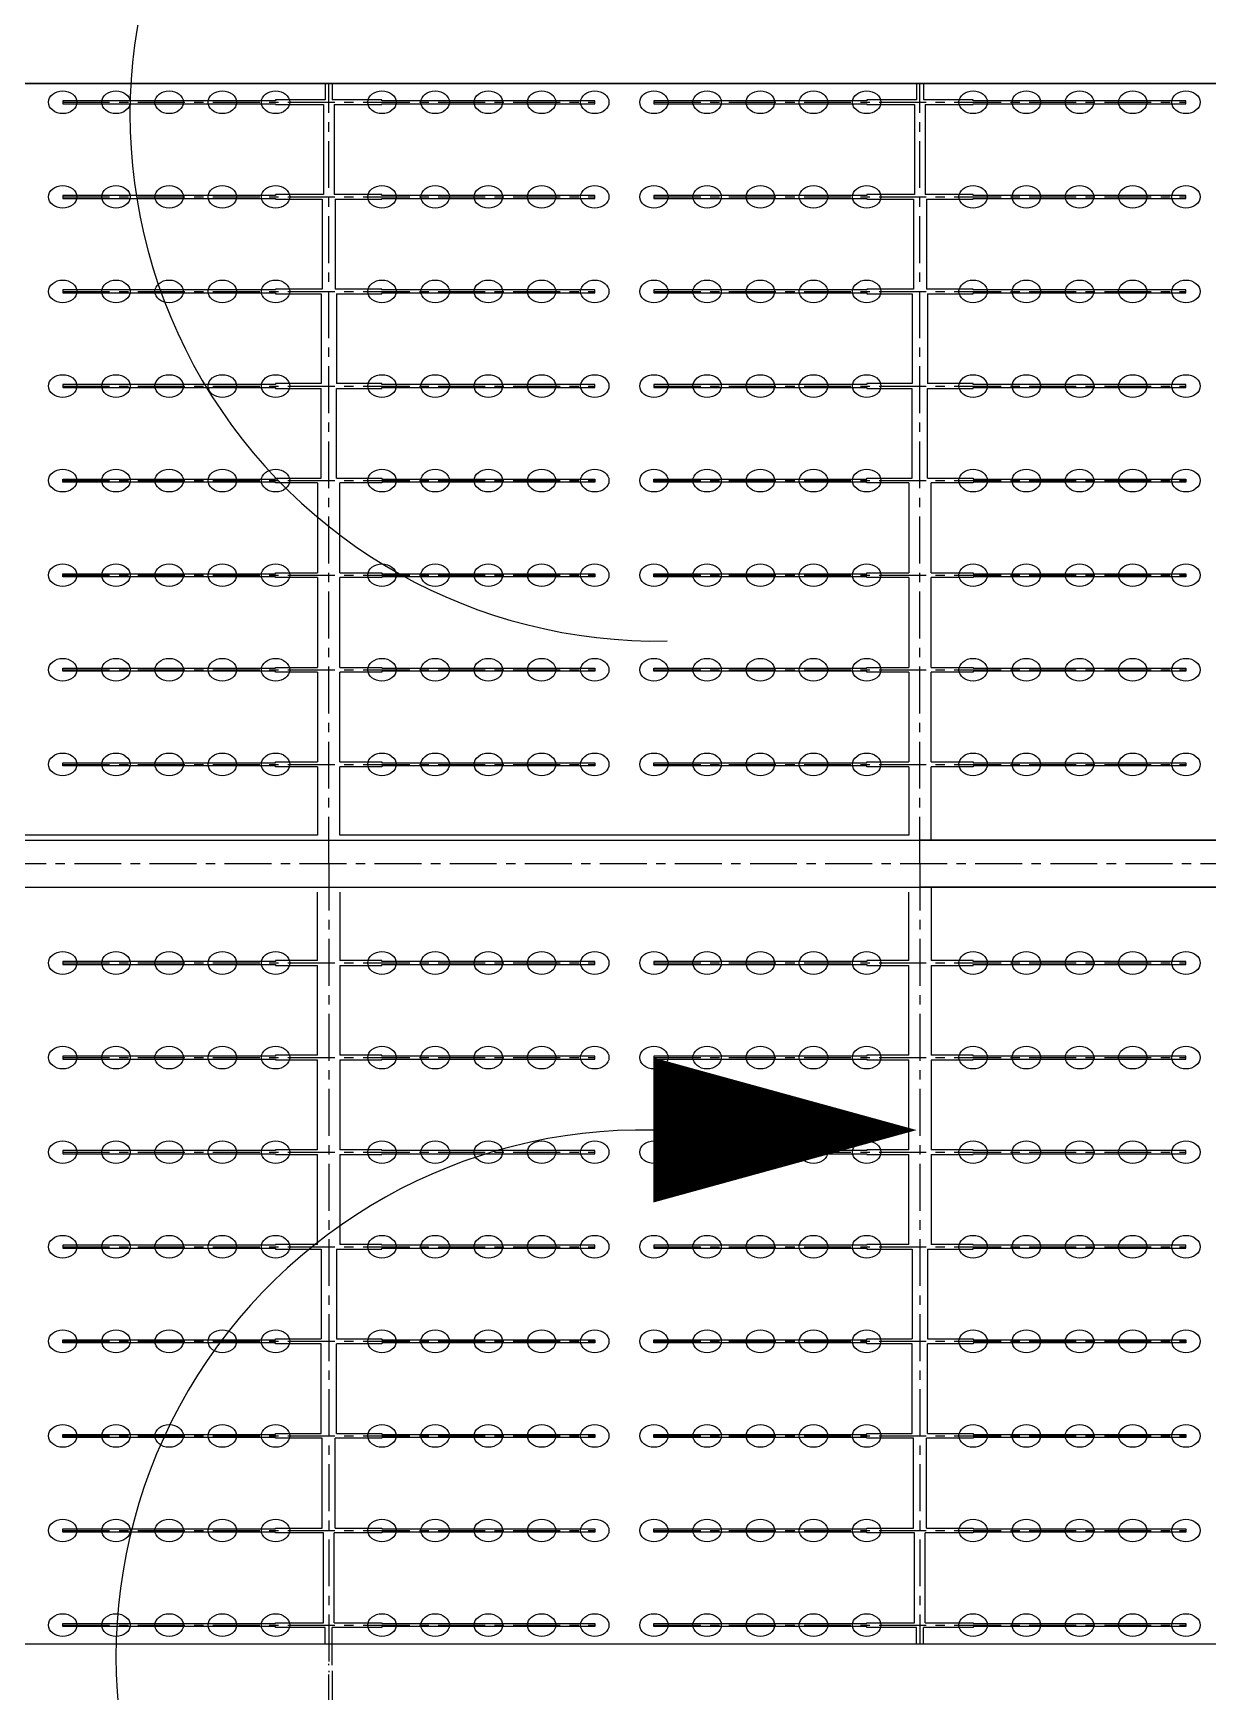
# Model space of a CAD drawing. Header units: millimetres. Extents: x 738100 to 1284508, y 138373 to 260796.
# Drawn here: x 783900 to 791848, y 186369 to 197592 of the extents above; entities that cross this region are included whole.
import ezdxf

# ---------------------------------------------------------------- set-up
doc = ezdxf.new("R2010")
doc.units = ezdxf.units.MM
doc.linetypes.add('CENTER', pattern=[50.8, 31.75, -6.35, 6.35, -6.35])
doc.layers.add('轴线', color=6, linetype='CENTER')

msp = doc.modelspace()

# ---------------------------------------------------------------- linework, layer by layer
at = {"lineweight": -3, "ltscale": 100}
for p, q in [((843900.494, 197252.449), (779900.494, 197252.449)), ((779900.494, 197250.595), (843900.494, 197250.595)), ((779900.494, 192132.449), (843900.494, 192132.449)), ((779900.494, 192132.449), (843900.494, 192132.449)), ((779900.494, 192132.449), (843900.494, 192132.449)), ((779900.494, 191812.449), (843900.494, 191812.449)), ((843900.494, 186692.449), (779900.494, 186692.449))]:
    msp.add_line(p, q, dxfattribs=at)
at = {"ltscale": 10}
for p, q in [((785876.494, 197252.449), (785876.494, 197140.449)), ((785924.494, 197252.449), (785924.494, 197140.449)), ((789876.494, 197252.449), (789876.494, 197140.449)), ((789924.494, 197252.449), (789924.494, 197140.449)), ((784100.494, 197134.689), (784100.494, 197114.209)), ((785540.494, 197134.689), (784100.494, 197134.689)), ((784100.494, 197114.209), (785540.494, 197114.209)), ((785876.494, 197140.449), (785540.494, 197140.449)), ((785540.494, 197140.449), (785540.494, 197134.689)), ((785540.494, 197114.209), (785540.494, 197108.449)), ((785540.494, 197108.449), (785864.494, 197108.449)), ((785864.494, 197108.449), (785864.494, 196500.449)), ((786260.494, 197140.449), (785924.494, 197140.449)), ((785936.494, 197108.449), (786260.494, 197108.449)), ((785936.494, 197108.449), (785936.494, 196500.449)), ((786260.494, 197134.689), (786260.494, 197140.449)), ((787700.494, 197134.689), (786260.494, 197134.689)), ((786260.494, 197108.449), (786260.494, 197114.209)), ((786260.494, 197114.209), (787700.494, 197114.209)), ((787700.494, 197114.209), (787700.494, 197134.689)), ((788100.494, 197134.689), (788100.494, 197114.209)), ((789540.494, 197134.689), (788100.494, 197134.689)), ((788100.494, 197114.209), (789540.494, 197114.209)), ((789876.494, 197140.449), (789540.494, 197140.449)), ((789540.494, 197140.449), (789540.494, 197134.689)), ((789540.494, 197114.209), (789540.494, 197108.449)), ((789540.494, 197108.449), (789864.494, 197108.449)), ((789864.494, 197108.449), (789864.494, 196500.449)), ((790260.494, 197140.449), (789924.494, 197140.449)), ((789936.494, 197108.449), (790260.494, 197108.449)), ((789936.494, 197108.449), (789936.494, 196500.449)), ((790260.494, 197134.689), (790260.494, 197140.449)), ((791700.494, 197134.689), (790260.494, 197134.689)), ((790260.494, 197108.449), (790260.494, 197114.209)), ((790260.494, 197114.209), (791700.494, 197114.209)), ((791700.494, 197114.209), (791700.494, 197134.689)), ((784100.494, 196494.689), (784100.494, 196474.209)), ((785540.494, 196494.689), (784100.494, 196494.689)), ((784100.494, 196474.209), (785540.494, 196474.209)), ((785864.494, 196500.449), (785540.494, 196500.449)), ((785540.494, 196500.449), (785540.494, 196494.689)), ((785540.494, 196474.209), (785540.494, 196468.449)), ((785540.494, 196468.449), (785856.494, 196468.449)), ((785856.494, 196468.449), (785856.494, 195860.449)), ((786260.494, 196500.449), (785936.494, 196500.449)), ((785944.494, 196468.449), (786260.494, 196468.449)), ((785944.494, 196468.449), (785944.494, 195860.449)), ((786260.494, 196494.689), (786260.494, 196500.449)), ((787700.494, 196494.689), (786260.494, 196494.689)), ((786260.494, 196468.449), (786260.494, 196474.209)), ((786260.494, 196474.209), (787700.494, 196474.209)), ((787700.494, 196474.209), (787700.494, 196494.689)), ((788100.494, 196494.689), (788100.494, 196474.209)), ((789540.494, 196494.689), (788100.494, 196494.689)), ((788100.494, 196474.209), (789540.494, 196474.209)), ((789864.494, 196500.449), (789540.494, 196500.449)), ((789540.494, 196500.449), (789540.494, 196494.689)), ((789540.494, 196474.209), (789540.494, 196468.449)), ((789540.494, 196468.449), (789856.494, 196468.449)), ((789856.494, 196468.449), (789856.494, 195860.449)), ((790260.494, 196500.449), (789936.494, 196500.449)), ((789944.494, 196468.449), (790260.494, 196468.449)), ((789944.494, 196468.449), (789944.494, 195860.449)), ((790260.494, 196494.689), (790260.494, 196500.449)), ((791700.494, 196494.689), (790260.494, 196494.689)), ((790260.494, 196468.449), (790260.494, 196474.209)), ((790260.494, 196474.209), (791700.494, 196474.209)), ((791700.494, 196474.209), (791700.494, 196494.689)), ((784100.494, 195854.689), (784100.494, 195834.209)), ((785540.494, 195854.689), (784100.494, 195854.689)), ((785856.494, 195860.449), (785540.494, 195860.449)), ((785540.494, 195860.449), (785540.494, 195854.689)), ((786260.494, 195860.449), (785944.494, 195860.449)), ((786260.494, 195854.689), (786260.494, 195860.449)), ((787700.494, 195854.689), (786260.494, 195854.689)), ((787700.494, 195834.209), (787700.494, 195854.689)), ((788100.494, 195854.689), (788100.494, 195834.209)), ((789540.494, 195854.689), (788100.494, 195854.689)), ((789856.494, 195860.449), (789540.494, 195860.449)), ((789540.494, 195860.449), (789540.494, 195854.689)), ((790260.494, 195860.449), (789944.494, 195860.449)), ((790260.494, 195854.689), (790260.494, 195860.449)), ((791700.494, 195854.689), (790260.494, 195854.689)), ((791700.494, 195834.209), (791700.494, 195854.689)), ((784100.494, 195834.209), (785540.494, 195834.209)), ((785540.494, 195834.209), (785540.494, 195828.449)), ((785540.494, 195828.449), (785848.494, 195828.449)), ((785848.494, 195828.449), (785848.494, 195220.449)), ((785952.494, 195828.449), (786260.494, 195828.449)), ((785952.494, 195828.449), (785952.494, 195220.449)), ((786260.494, 195828.449), (786260.494, 195834.209)), ((786260.494, 195834.209), (787700.494, 195834.209)), ((788100.494, 195834.209), (789540.494, 195834.209)), ((789540.494, 195834.209), (789540.494, 195828.449)), ((789540.494, 195828.449), (789848.494, 195828.449)), ((789848.494, 195828.449), (789848.494, 195220.449)), ((789952.494, 195828.449), (790260.494, 195828.449)), ((789952.494, 195828.449), (789952.494, 195220.449)), ((790260.494, 195828.449), (790260.494, 195834.209)), ((790260.494, 195834.209), (791700.494, 195834.209)), ((784100.494, 195214.689), (784100.494, 195194.209)), ((785540.494, 195214.689), (784100.494, 195214.689)), ((784100.494, 195194.209), (785540.494, 195194.209)), ((785848.494, 195220.449), (785540.494, 195220.449)), ((785540.494, 195220.449), (785540.494, 195214.689)), ((785540.494, 195194.209), (785540.494, 195188.449)), ((785540.494, 195188.449), (785848.494, 195188.449)), ((785848.494, 194580.449), (785848.494, 195188.449)), ((786260.494, 195220.449), (785952.494, 195220.449)), ((785952.494, 195188.449), (786260.494, 195188.449)), ((785952.494, 194580.449), (785952.494, 195188.449)), ((786260.494, 195214.689), (786260.494, 195220.449)), ((787700.494, 195214.689), (786260.494, 195214.689)), ((786260.494, 195188.449), (786260.494, 195194.209)), ((786260.494, 195194.209), (787700.494, 195194.209)), ((787700.494, 195194.209), (787700.494, 195214.689)), ((788100.494, 195214.689), (788100.494, 195194.209)), ((789540.494, 195214.689), (788100.494, 195214.689)), ((788100.494, 195194.209), (789540.494, 195194.209)), ((789848.494, 195220.449), (789540.494, 195220.449)), ((789540.494, 195220.449), (789540.494, 195214.689)), ((789540.494, 195194.209), (789540.494, 195188.449)), ((789540.494, 195188.449), (789848.494, 195188.449)), ((789848.494, 194580.449), (789848.494, 195188.449)), ((790260.494, 195220.449), (789952.494, 195220.449)), ((789952.494, 195188.449), (790260.494, 195188.449)), ((789952.494, 194580.449), (789952.494, 195188.449)), ((790260.494, 195214.689), (790260.494, 195220.449)), ((791700.494, 195214.689), (790260.494, 195214.689)), ((790260.494, 195188.449), (790260.494, 195194.209)), ((790260.494, 195194.209), (791700.494, 195194.209)), ((791700.494, 195194.209), (791700.494, 195214.689)), ((784100.494, 194554.209), (784100.494, 194574.689)), ((784100.494, 194574.689), (785540.494, 194574.689)), ((785540.494, 194554.209), (784100.494, 194554.209)), ((785540.494, 194574.689), (785540.494, 194580.449)), ((785540.494, 194580.449), (785848.494, 194580.449)), ((785540.494, 194548.449), (785540.494, 194554.209)), ((785824.494, 194548.449), (785540.494, 194548.449)), ((785824.494, 194548.449), (785824.494, 193940.449)), ((785952.494, 194580.449), (786260.494, 194580.449)), ((786260.494, 194548.449), (785976.494, 194548.449)), ((785976.494, 193940.449), (785976.494, 194548.449)), ((786260.494, 194580.449), (786260.494, 194574.689)), ((786260.494, 194574.689), (787700.494, 194574.689)), ((787700.494, 194554.209), (786260.494, 194554.209)), ((786260.494, 194554.209), (786260.494, 194548.449)), ((787700.494, 194574.689), (787700.494, 194554.209)), ((788100.494, 194554.209), (788100.494, 194574.689)), ((788100.494, 194574.689), (789540.494, 194574.689)), ((789540.494, 194554.209), (788100.494, 194554.209)), ((789540.494, 194574.689), (789540.494, 194580.449)), ((789540.494, 194580.449), (789848.494, 194580.449)), ((789540.494, 194548.449), (789540.494, 194554.209)), ((789824.494, 194548.449), (789540.494, 194548.449)), ((789824.494, 194548.449), (789824.494, 193940.449)), ((789952.494, 194580.449), (790260.494, 194580.449)), ((790260.494, 194548.449), (789976.494, 194548.449)), ((789976.494, 193940.449), (789976.494, 194548.449)), ((790260.494, 194580.449), (790260.494, 194574.689)), ((790260.494, 194574.689), (791700.494, 194574.689)), ((791700.494, 194554.209), (790260.494, 194554.209)), ((790260.494, 194554.209), (790260.494, 194548.449)), ((791700.494, 194574.689), (791700.494, 194554.209)), ((785540.494, 193934.689), (785540.494, 193940.449)), ((785540.494, 193940.449), (785824.494, 193940.449)), ((785976.494, 193940.449), (786260.494, 193940.449)), ((786260.494, 193940.449), (786260.494, 193934.689)), ((789540.494, 193934.689), (789540.494, 193940.449)), ((789540.494, 193940.449), (789824.494, 193940.449)), ((789976.494, 193940.449), (790260.494, 193940.449)), ((790260.494, 193940.449), (790260.494, 193934.689)), ((784100.494, 193914.209), (784100.494, 193934.689)), ((784100.494, 193934.689), (785540.494, 193934.689)), ((785540.494, 193914.209), (784100.494, 193914.209)), ((785540.494, 193908.449), (785540.494, 193914.209)), ((785824.494, 193908.449), (785540.494, 193908.449)), ((785824.494, 193908.449), (785824.494, 193300.449)), ((786260.494, 193908.449), (785976.494, 193908.449)), ((785976.494, 193300.449), (785976.494, 193908.449)), ((786260.494, 193934.689), (787700.494, 193934.689)), ((787700.494, 193914.209), (786260.494, 193914.209)), ((786260.494, 193914.209), (786260.494, 193908.449)), ((787700.494, 193934.689), (787700.494, 193914.209)), ((788100.494, 193914.209), (788100.494, 193934.689)), ((788100.494, 193934.689), (789540.494, 193934.689)), ((789540.494, 193914.209), (788100.494, 193914.209)), ((789540.494, 193908.449), (789540.494, 193914.209)), ((789824.494, 193908.449), (789540.494, 193908.449)), ((789824.494, 193908.449), (789824.494, 193300.449)), ((790260.494, 193908.449), (789976.494, 193908.449)), ((789976.494, 193300.449), (789976.494, 193908.449)), ((790260.494, 193934.689), (791700.494, 193934.689)), ((791700.494, 193914.209), (790260.494, 193914.209)), ((790260.494, 193914.209), (790260.494, 193908.449)), ((791700.494, 193934.689), (791700.494, 193914.209)), ((784100.494, 193274.209), (784100.494, 193294.689)), ((784100.494, 193294.689), (785540.494, 193294.689)), ((785540.494, 193274.209), (784100.494, 193274.209)), ((785540.494, 193294.689), (785540.494, 193300.449)), ((785540.494, 193300.449), (785824.494, 193300.449)), ((785540.494, 193268.449), (785540.494, 193274.209)), ((785824.494, 193268.449), (785540.494, 193268.449)), ((785824.494, 193268.449), (785824.494, 192660.449)), ((785976.494, 193300.449), (786260.494, 193300.449)), ((786260.494, 193268.449), (785976.494, 193268.449)), ((785976.494, 192660.449), (785976.494, 193268.449)), ((786260.494, 193300.449), (786260.494, 193294.689)), ((786260.494, 193294.689), (787700.494, 193294.689)), ((787700.494, 193274.209), (786260.494, 193274.209)), ((786260.494, 193274.209), (786260.494, 193268.449)), ((787700.494, 193294.689), (787700.494, 193274.209)), ((788100.494, 193274.209), (788100.494, 193294.689)), ((788100.494, 193294.689), (789540.494, 193294.689)), ((789540.494, 193274.209), (788100.494, 193274.209)), ((789540.494, 193294.689), (789540.494, 193300.449)), ((789540.494, 193300.449), (789824.494, 193300.449)), ((789540.494, 193268.449), (789540.494, 193274.209)), ((789824.494, 193268.449), (789540.494, 193268.449)), ((789824.494, 193268.449), (789824.494, 192660.449)), ((789976.494, 193300.449), (790260.494, 193300.449)), ((790260.494, 193268.449), (789976.494, 193268.449)), ((789976.494, 192660.449), (789976.494, 193268.449)), ((790260.494, 193300.449), (790260.494, 193294.689)), ((790260.494, 193294.689), (791700.494, 193294.689)), ((791700.494, 193274.209), (790260.494, 193274.209)), ((790260.494, 193274.209), (790260.494, 193268.449)), ((791700.494, 193294.689), (791700.494, 193274.209)), ((784100.494, 192634.209), (784100.494, 192654.689)), ((784100.494, 192654.689), (785540.494, 192654.689)), ((785540.494, 192634.209), (784100.494, 192634.209)), ((785540.494, 192654.689), (785540.494, 192660.449)), ((785540.494, 192660.449), (785824.494, 192660.449)), ((785540.494, 192628.449), (785540.494, 192634.209)), ((785824.494, 192628.449), (785540.494, 192628.449)), ((785824.494, 192628.449), (785824.494, 192164.449)), ((785976.494, 192660.449), (786260.494, 192660.449)), ((786260.494, 192628.449), (785976.494, 192628.449)), ((785976.494, 192164.449), (785976.494, 192628.449)), ((786260.494, 192660.449), (786260.494, 192654.689)), ((786260.494, 192654.689), (787700.494, 192654.689)), ((787700.494, 192634.209), (786260.494, 192634.209)), ((786260.494, 192634.209), (786260.494, 192628.449)), ((787700.494, 192654.689), (787700.494, 192634.209)), ((788100.494, 192634.209), (788100.494, 192654.689)), ((788100.494, 192654.689), (789540.494, 192654.689)), ((789540.494, 192634.209), (788100.494, 192634.209)), ((789540.494, 192654.689), (789540.494, 192660.449)), ((789540.494, 192660.449), (789824.494, 192660.449)), ((789540.494, 192628.449), (789540.494, 192634.209)), ((789824.494, 192628.449), (789540.494, 192628.449)), ((789824.494, 192628.449), (789824.494, 192164.449)), ((789976.494, 192660.449), (790260.494, 192660.449)), ((790260.494, 192628.449), (789976.494, 192628.449)), ((789976.494, 192132.449), (789976.494, 192628.449)), ((790260.494, 192660.449), (790260.494, 192654.689)), ((790260.494, 192654.689), (791700.494, 192654.689)), ((791700.494, 192634.209), (790260.494, 192634.209)), ((790260.494, 192634.209), (790260.494, 192628.449)), ((791700.494, 192654.689), (791700.494, 192634.209)), ((785824.494, 192164.449), (781976.494, 192164.449)), ((789824.494, 192164.449), (785976.494, 192164.449)), ((801824.494, 192132.449), (789900.494, 192132.449)), ((801824.494, 191812.449), (789900.494, 191812.449)), ((789976.494, 191812.449), (789976.494, 191316.449)), ((785824.494, 191316.449), (785824.494, 191780.449)), ((785976.494, 191780.449), (785976.494, 191316.449)), ((789824.494, 191316.449), (789824.494, 191780.449)), ((784100.494, 191310.689), (784100.494, 191290.209)), ((785540.494, 191310.689), (784100.494, 191310.689)), ((784100.494, 191290.209), (785540.494, 191290.209)), ((785824.494, 191316.449), (785540.494, 191316.449)), ((785540.494, 191316.449), (785540.494, 191310.689)), ((785540.494, 191290.209), (785540.494, 191284.449)), ((785540.494, 191284.449), (785824.494, 191284.449)), ((785824.494, 190676.449), (785824.494, 191284.449)), ((786260.494, 191316.449), (785976.494, 191316.449)), ((785976.494, 191284.449), (786260.494, 191284.449)), ((785976.494, 191284.449), (785976.494, 190676.449)), ((786260.494, 191310.689), (786260.494, 191316.449)), ((787700.494, 191310.689), (786260.494, 191310.689)), ((786260.494, 191284.449), (786260.494, 191290.209)), ((786260.494, 191290.209), (787700.494, 191290.209)), ((787700.494, 191290.209), (787700.494, 191310.689)), ((788100.494, 191310.689), (788100.494, 191290.209)), ((789540.494, 191310.689), (788100.494, 191310.689)), ((788100.494, 191290.209), (789540.494, 191290.209)), ((789824.494, 191316.449), (789540.494, 191316.449)), ((789540.494, 191316.449), (789540.494, 191310.689)), ((789540.494, 191290.209), (789540.494, 191284.449)), ((789540.494, 191284.449), (789824.494, 191284.449)), ((789824.494, 190676.449), (789824.494, 191284.449)), ((790260.494, 191316.449), (789976.494, 191316.449)), ((789976.494, 191284.449), (790260.494, 191284.449)), ((789976.494, 191284.449), (789976.494, 190676.449)), ((790260.494, 191310.689), (790260.494, 191316.449)), ((791700.494, 191310.689), (790260.494, 191310.689)), ((790260.494, 191284.449), (790260.494, 191290.209)), ((790260.494, 191290.209), (791700.494, 191290.209)), ((791700.494, 191290.209), (791700.494, 191310.689)), ((784100.494, 190670.689), (784100.494, 190650.209)), ((785540.494, 190670.689), (784100.494, 190670.689)), ((784100.494, 190650.209), (785540.494, 190650.209)), ((785824.494, 190676.449), (785540.494, 190676.449)), ((785540.494, 190676.449), (785540.494, 190670.689)), ((785540.494, 190650.209), (785540.494, 190644.449)), ((785540.494, 190644.449), (785824.494, 190644.449)), ((785824.494, 190036.449), (785824.494, 190644.449)), ((786260.494, 190676.449), (785976.494, 190676.449)), ((785976.494, 190644.449), (786260.494, 190644.449)), ((785976.494, 190644.449), (785976.494, 190036.449)), ((786260.494, 190670.689), (786260.494, 190676.449)), ((787700.494, 190670.689), (786260.494, 190670.689)), ((786260.494, 190644.449), (786260.494, 190650.209)), ((786260.494, 190650.209), (787700.494, 190650.209)), ((787700.494, 190650.209), (787700.494, 190670.689)), ((788100.494, 190670.689), (788100.494, 190650.209)), ((789540.494, 190670.689), (788100.494, 190670.689)), ((788100.494, 190650.209), (789540.494, 190650.209)), ((789824.494, 190676.449), (789540.494, 190676.449)), ((789540.494, 190676.449), (789540.494, 190670.689)), ((789540.494, 190650.209), (789540.494, 190644.449)), ((789540.494, 190644.449), (789824.494, 190644.449)), ((789824.494, 190036.449), (789824.494, 190644.449)), ((790260.494, 190676.449), (789976.494, 190676.449)), ((789976.494, 190644.449), (790260.494, 190644.449)), ((789976.494, 190644.449), (789976.494, 190036.449)), ((790260.494, 190670.689), (790260.494, 190676.449)), ((791700.494, 190670.689), (790260.494, 190670.689)), ((790260.494, 190644.449), (790260.494, 190650.209)), ((790260.494, 190650.209), (791700.494, 190650.209)), ((791700.494, 190650.209), (791700.494, 190670.689)), ((784100.494, 190030.689), (784100.494, 190010.209)), ((785540.494, 190030.689), (784100.494, 190030.689)), ((784100.494, 190010.209), (785540.494, 190010.209)), ((785824.494, 190036.449), (785540.494, 190036.449)), ((785540.494, 190036.449), (785540.494, 190030.689)), ((785540.494, 190010.209), (785540.494, 190004.449)), ((786260.494, 190036.449), (785976.494, 190036.449)), ((786260.494, 190030.689), (786260.494, 190036.449)), ((787700.494, 190030.689), (786260.494, 190030.689)), ((786260.494, 190004.449), (786260.494, 190010.209)), ((786260.494, 190010.209), (787700.494, 190010.209)), ((787700.494, 190010.209), (787700.494, 190030.689)), ((788100.494, 190030.689), (788100.494, 190010.209)), ((789540.494, 190030.689), (788100.494, 190030.689)), ((788100.494, 190010.209), (789540.494, 190010.209)), ((789824.494, 190036.449), (789540.494, 190036.449)), ((789540.494, 190036.449), (789540.494, 190030.689)), ((789540.494, 190010.209), (789540.494, 190004.449)), ((790260.494, 190036.449), (789976.494, 190036.449)), ((790260.494, 190030.689), (790260.494, 190036.449)), ((791700.494, 190030.689), (790260.494, 190030.689)), ((790260.494, 190004.449), (790260.494, 190010.209)), ((790260.494, 190010.209), (791700.494, 190010.209)), ((791700.494, 190010.209), (791700.494, 190030.689)), ((785540.494, 190004.449), (785824.494, 190004.449)), ((785824.494, 189396.449), (785824.494, 190004.449)), ((785976.494, 190004.449), (786260.494, 190004.449)), ((785976.494, 190004.449), (785976.494, 189396.449)), ((789540.494, 190004.449), (789824.494, 190004.449)), ((789824.494, 189396.449), (789824.494, 190004.449)), ((789976.494, 190004.449), (790260.494, 190004.449)), ((789976.494, 190004.449), (789976.494, 189396.449)), ((784100.494, 189390.689), (784100.494, 189370.209)), ((785540.494, 189390.689), (784100.494, 189390.689)), ((784100.494, 189370.209), (785540.494, 189370.209)), ((785824.494, 189396.449), (785540.494, 189396.449)), ((785540.494, 189396.449), (785540.494, 189390.689)), ((785540.494, 189370.209), (785540.494, 189364.449)), ((785540.494, 189364.449), (785848.494, 189364.449)), ((785848.494, 189364.449), (785848.494, 188756.449)), ((785952.494, 189364.449), (786260.494, 189364.449)), ((785952.494, 189364.449), (785952.494, 188756.449)), ((786260.494, 189396.449), (785976.494, 189396.449)), ((786260.494, 189390.689), (786260.494, 189396.449)), ((787700.494, 189390.689), (786260.494, 189390.689)), ((786260.494, 189364.449), (786260.494, 189370.209)), ((786260.494, 189370.209), (787700.494, 189370.209)), ((787700.494, 189370.209), (787700.494, 189390.689)), ((788100.494, 189390.689), (788100.494, 189370.209)), ((789540.494, 189390.689), (788100.494, 189390.689)), ((788100.494, 189370.209), (789540.494, 189370.209)), ((789824.494, 189396.449), (789540.494, 189396.449)), ((789540.494, 189396.449), (789540.494, 189390.689)), ((789540.494, 189370.209), (789540.494, 189364.449)), ((789540.494, 189364.449), (789848.494, 189364.449)), ((789848.494, 189364.449), (789848.494, 188756.449)), ((789952.494, 189364.449), (790260.494, 189364.449)), ((789952.494, 189364.449), (789952.494, 188756.449)), ((790260.494, 189396.449), (789976.494, 189396.449)), ((790260.494, 189390.689), (790260.494, 189396.449)), ((791700.494, 189390.689), (790260.494, 189390.689)), ((790260.494, 189364.449), (790260.494, 189370.209)), ((790260.494, 189370.209), (791700.494, 189370.209)), ((791700.494, 189370.209), (791700.494, 189390.689)), ((784100.494, 188730.209), (784100.494, 188750.689)), ((784100.494, 188750.689), (785540.494, 188750.689)), ((785540.494, 188730.209), (784100.494, 188730.209)), ((785540.494, 188750.689), (785540.494, 188756.449)), ((785540.494, 188756.449), (785848.494, 188756.449)), ((785540.494, 188724.449), (785540.494, 188730.209)), ((785848.494, 188724.449), (785540.494, 188724.449)), ((785848.494, 188116.449), (785848.494, 188724.449)), ((785952.494, 188756.449), (786260.494, 188756.449)), ((786260.494, 188724.449), (785952.494, 188724.449)), ((785952.494, 188116.449), (785952.494, 188724.449)), ((786260.494, 188756.449), (786260.494, 188750.689)), ((786260.494, 188750.689), (787700.494, 188750.689)), ((787700.494, 188730.209), (786260.494, 188730.209)), ((786260.494, 188730.209), (786260.494, 188724.449)), ((787700.494, 188750.689), (787700.494, 188730.209)), ((788100.494, 188730.209), (788100.494, 188750.689)), ((788100.494, 188750.689), (789540.494, 188750.689)), ((789540.494, 188730.209), (788100.494, 188730.209)), ((789540.494, 188750.689), (789540.494, 188756.449)), ((789540.494, 188756.449), (789848.494, 188756.449)), ((789540.494, 188724.449), (789540.494, 188730.209)), ((789848.494, 188724.449), (789540.494, 188724.449)), ((789848.494, 188116.449), (789848.494, 188724.449)), ((789952.494, 188756.449), (790260.494, 188756.449)), ((790260.494, 188724.449), (789952.494, 188724.449)), ((789952.494, 188116.449), (789952.494, 188724.449)), ((790260.494, 188756.449), (790260.494, 188750.689)), ((790260.494, 188750.689), (791700.494, 188750.689)), ((791700.494, 188730.209), (790260.494, 188730.209)), ((790260.494, 188730.209), (790260.494, 188724.449)), ((791700.494, 188750.689), (791700.494, 188730.209)), ((784100.494, 188090.209), (784100.494, 188110.689)), ((784100.494, 188110.689), (785540.494, 188110.689)), ((785540.494, 188110.689), (785540.494, 188116.449)), ((785540.494, 188116.449), (785848.494, 188116.449)), ((785952.494, 188116.449), (786260.494, 188116.449)), ((786260.494, 188116.449), (786260.494, 188110.689)), ((786260.494, 188110.689), (787700.494, 188110.689)), ((787700.494, 188110.689), (787700.494, 188090.209)), ((788100.494, 188090.209), (788100.494, 188110.689)), ((788100.494, 188110.689), (789540.494, 188110.689)), ((789540.494, 188110.689), (789540.494, 188116.449)), ((789540.494, 188116.449), (789848.494, 188116.449)), ((789952.494, 188116.449), (790260.494, 188116.449)), ((790260.494, 188116.449), (790260.494, 188110.689)), ((790260.494, 188110.689), (791700.494, 188110.689)), ((791700.494, 188110.689), (791700.494, 188090.209)), ((785540.494, 188090.209), (784100.494, 188090.209)), ((785540.494, 188084.449), (785540.494, 188090.209)), ((785856.494, 188084.449), (785540.494, 188084.449)), ((785856.494, 187476.449), (785856.494, 188084.449)), ((786260.494, 188084.449), (785944.494, 188084.449)), ((785944.494, 187476.449), (785944.494, 188084.449)), ((787700.494, 188090.209), (786260.494, 188090.209)), ((786260.494, 188090.209), (786260.494, 188084.449)), ((789540.494, 188090.209), (788100.494, 188090.209)), ((789540.494, 188084.449), (789540.494, 188090.209)), ((789856.494, 188084.449), (789540.494, 188084.449)), ((789856.494, 187476.449), (789856.494, 188084.449)), ((790260.494, 188084.449), (789944.494, 188084.449)), ((789944.494, 187476.449), (789944.494, 188084.449)), ((791700.494, 188090.209), (790260.494, 188090.209)), ((790260.494, 188090.209), (790260.494, 188084.449)), ((784100.494, 187450.209), (784100.494, 187470.689)), ((784100.494, 187470.689), (785540.494, 187470.689)), ((785540.494, 187450.209), (784100.494, 187450.209)), ((785540.494, 187470.689), (785540.494, 187476.449)), ((785540.494, 187476.449), (785856.494, 187476.449)), ((785540.494, 187444.449), (785540.494, 187450.209)), ((785864.494, 187444.449), (785540.494, 187444.449)), ((785864.494, 186836.449), (785864.494, 187444.449)), ((786260.494, 187444.449), (785936.494, 187444.449)), ((785936.494, 186836.449), (785936.494, 187444.449)), ((785944.494, 187476.449), (786260.494, 187476.449)), ((786260.494, 187476.449), (786260.494, 187470.689)), ((786260.494, 187470.689), (787700.494, 187470.689)), ((787700.494, 187450.209), (786260.494, 187450.209)), ((786260.494, 187450.209), (786260.494, 187444.449)), ((787700.494, 187470.689), (787700.494, 187450.209)), ((788100.494, 187450.209), (788100.494, 187470.689)), ((788100.494, 187470.689), (789540.494, 187470.689)), ((789540.494, 187450.209), (788100.494, 187450.209)), ((789540.494, 187470.689), (789540.494, 187476.449)), ((789540.494, 187476.449), (789856.494, 187476.449)), ((789540.494, 187444.449), (789540.494, 187450.209)), ((789864.494, 187444.449), (789540.494, 187444.449)), ((789864.494, 186836.449), (789864.494, 187444.449)), ((790260.494, 187444.449), (789936.494, 187444.449)), ((789936.494, 186836.449), (789936.494, 187444.449)), ((789944.494, 187476.449), (790260.494, 187476.449)), ((790260.494, 187476.449), (790260.494, 187470.689)), ((790260.494, 187470.689), (791700.494, 187470.689)), ((791700.494, 187450.209), (790260.494, 187450.209)), ((790260.494, 187450.209), (790260.494, 187444.449)), ((791700.494, 187470.689), (791700.494, 187450.209)), ((784100.494, 186810.209), (784100.494, 186830.689)), ((784100.494, 186830.689), (785540.494, 186830.689)), ((785540.494, 186810.209), (784100.494, 186810.209)), ((785540.494, 186830.689), (785540.494, 186836.449)), ((785540.494, 186836.449), (785864.494, 186836.449)), ((785540.494, 186804.449), (785540.494, 186810.209)), ((785876.494, 186804.449), (785540.494, 186804.449)), ((785876.494, 186692.449), (785876.494, 186804.449)), ((785924.494, 186549.031), (785924.494, 186804.449)), ((786260.494, 186804.449), (785924.494, 186804.449)), ((785936.494, 186836.449), (786260.494, 186836.449)), ((786260.494, 186836.449), (786260.494, 186830.689)), ((786260.494, 186830.689), (787700.494, 186830.689)), ((787700.494, 186810.209), (786260.494, 186810.209)), ((786260.494, 186810.209), (786260.494, 186804.449)), ((787700.494, 186830.689), (787700.494, 186810.209)), ((788100.494, 186810.209), (788100.494, 186830.689)), ((788100.494, 186830.689), (789540.494, 186830.689)), ((789540.494, 186810.209), (788100.494, 186810.209)), ((789540.494, 186830.689), (789540.494, 186836.449)), ((789540.494, 186836.449), (789864.494, 186836.449)), ((789540.494, 186804.449), (789540.494, 186810.209)), ((789876.494, 186804.449), (789540.494, 186804.449)), ((789876.494, 186692.449), (789876.494, 186804.449)), ((789924.494, 186692.449), (789924.494, 186804.449)), ((790260.494, 186804.449), (789924.494, 186804.449)), ((789936.494, 186836.449), (790260.494, 186836.449)), ((790260.494, 186836.449), (790260.494, 186830.689)), ((790260.494, 186830.689), (791700.494, 186830.689)), ((791700.494, 186810.209), (790260.494, 186810.209)), ((790260.494, 186810.209), (790260.494, 186804.449)), ((791700.494, 186830.689), (791700.494, 186810.209)), ((785924.494, 186511.051), (785924.494, 186255.633))]:
    msp.add_line(p, q, dxfattribs=at)
at = {"color": 7, "lineweight": -3}
msp.add_lwpolyline([(788095.788, 190169.9, 981.097, 0, 0), (789878.977, 190169.9, 0, 0, 0)], format="xyseb", dxfattribs=at)
for centre in [(788121.159, 197044.319), (788026.016, 186605.063)]:
    msp.add_arc(centre, 3565.52, 88.8787302, 271.1212698, dxfattribs=at)
at = {"ltscale": 10}
for centre in [(784100.494, 197124.449), (784460.494, 197124.449), (784820.494, 197124.449), (785180.494, 197124.449), (785540.494, 197124.449), (786260.494, 197124.449), (786620.494, 197124.449), (786980.494, 197124.449), (787340.494, 197124.449), (787700.494, 197124.449), (788100.494, 197124.449), (788460.494, 197124.449), (788820.494, 197124.449), (789180.494, 197124.449), (789540.494, 197124.449), (790260.494, 197124.449), (790620.494, 197124.449), (790980.494, 197124.449), (791340.494, 197124.449), (791700.494, 197124.449), (784100.494, 196484.449), (784460.494, 196484.449), (784820.494, 196484.449), (785180.494, 196484.449), (785540.494, 196484.449), (786260.494, 196484.449), (786620.494, 196484.449), (786980.494, 196484.449), (787340.494, 196484.449), (787700.494, 196484.449), (788100.494, 196484.449), (788460.494, 196484.449), (788820.494, 196484.449), (789180.494, 196484.449), (789540.494, 196484.449), (790260.494, 196484.449), (790620.494, 196484.449), (790980.494, 196484.449), (791340.494, 196484.449), (791700.494, 196484.449), (784100.494, 195844.449), (784460.494, 195844.449), (784820.494, 195844.449), (785180.494, 195844.449), (785540.494, 195844.449), (786260.494, 195844.449), (786620.494, 195844.449), (786980.494, 195844.449), (787340.494, 195844.449), (787700.494, 195844.449), (788100.494, 195844.449), (788460.494, 195844.449), (788820.494, 195844.449), (789180.494, 195844.449), (789540.494, 195844.449), (790260.494, 195844.449), (790620.494, 195844.449), (790980.494, 195844.449), (791340.494, 195844.449), (791700.494, 195844.449), (784100.494, 195204.449), (784460.494, 195204.449), (784820.494, 195204.449), (785180.494, 195204.449), (785540.494, 195204.449), (786260.494, 195204.449), (786620.494, 195204.449), (786980.494, 195204.449), (787340.494, 195204.449), (787700.494, 195204.449), (788100.494, 195204.449), (788460.494, 195204.449), (788820.494, 195204.449), (789180.494, 195204.449), (789540.494, 195204.449), (790260.494, 195204.449), (790620.494, 195204.449), (790980.494, 195204.449), (791340.494, 195204.449), (791700.494, 195204.449), (784100.494, 194564.449), (784460.494, 194564.449), (784820.494, 194564.449), (785180.494, 194564.449), (785540.494, 194564.449), (786260.494, 194564.449), (786620.494, 194564.449), (786980.494, 194564.449), (787340.494, 194564.449), (787700.494, 194564.449), (788100.494, 194564.449), (788460.494, 194564.449), (788820.494, 194564.449), (789180.494, 194564.449), (789540.494, 194564.449), (790260.494, 194564.449), (790620.494, 194564.449), (790980.494, 194564.449), (791340.494, 194564.449), (791700.494, 194564.449), (784100.494, 193924.449), (784460.494, 193924.449), (784820.494, 193924.449), (785180.494, 193924.449), (785540.494, 193924.449), (786260.494, 193924.449), (786620.494, 193924.449), (786980.494, 193924.449), (787340.494, 193924.449), (787700.494, 193924.449), (788100.494, 193924.449), (788460.494, 193924.449), (788820.494, 193924.449), (789180.494, 193924.449), (789540.494, 193924.449), (790260.494, 193924.449), (790620.494, 193924.449), (790980.494, 193924.449), (791340.494, 193924.449), (791700.494, 193924.449), (784100.494, 193284.449), (784460.494, 193284.449), (784820.494, 193284.449), (785180.494, 193284.449), (785540.494, 193284.449), (786260.494, 193284.449), (786620.494, 193284.449), (786980.494, 193284.449), (787340.494, 193284.449), (787700.494, 193284.449), (788100.494, 193284.449), (788460.494, 193284.449), (788820.494, 193284.449), (789180.494, 193284.449), (789540.494, 193284.449), (790260.494, 193284.449), (790620.494, 193284.449), (790980.494, 193284.449), (791340.494, 193284.449), (791700.494, 193284.449), (784100.494, 192644.449), (784460.494, 192644.449), (784820.494, 192644.449), (785180.494, 192644.449), (785540.494, 192644.449), (786260.494, 192644.449), (786620.494, 192644.449), (786980.494, 192644.449), (787340.494, 192644.449), (787700.494, 192644.449), (788100.494, 192644.449), (788460.494, 192644.449), (788820.494, 192644.449), (789180.494, 192644.449), (789540.494, 192644.449), (790260.494, 192644.449), (790620.494, 192644.449), (790980.494, 192644.449), (791340.494, 192644.449), (791700.494, 192644.449)]:
    msp.add_ellipse(centre, major_axis=(-96, 0), ratio=0.8, start_param=3.141592654, end_param=9.424777961, dxfattribs=at)
for centre in [(784100.494, 191300.449), (784460.494, 191300.449), (784820.494, 191300.449), (785180.494, 191300.449), (785540.494, 191300.449), (786260.494, 191300.449), (786620.494, 191300.449), (786980.494, 191300.449), (787340.494, 191300.449), (787700.494, 191300.449), (788100.494, 191300.449), (788460.494, 191300.449), (788820.494, 191300.449), (789180.494, 191300.449), (789540.494, 191300.449), (790260.494, 191300.449), (790620.494, 191300.449), (790980.494, 191300.449), (791340.494, 191300.449), (791700.494, 191300.449), (784100.494, 190660.449), (784460.494, 190660.449), (784820.494, 190660.449), (785180.494, 190660.449), (785540.494, 190660.449), (786260.494, 190660.449), (786620.494, 190660.449), (786980.494, 190660.449), (787340.494, 190660.449), (787700.494, 190660.449), (788100.494, 190660.449), (788460.494, 190660.449), (788820.494, 190660.449), (789180.494, 190660.449), (789540.494, 190660.449), (790260.494, 190660.449), (790620.494, 190660.449), (790980.494, 190660.449), (791340.494, 190660.449), (791700.494, 190660.449), (784100.494, 190020.449), (784460.494, 190020.449), (784820.494, 190020.449), (785180.494, 190020.449), (785540.494, 190020.449), (786260.494, 190020.449), (786620.494, 190020.449), (786980.494, 190020.449), (787340.494, 190020.449), (787700.494, 190020.449), (788100.494, 190020.449), (788460.494, 190020.449), (788820.494, 190020.449), (789180.494, 190020.449), (789540.494, 190020.449), (790260.494, 190020.449), (790620.494, 190020.449), (790980.494, 190020.449), (791340.494, 190020.449), (791700.494, 190020.449), (784100.494, 189380.449), (784460.494, 189380.449), (784820.494, 189380.449), (785180.494, 189380.449), (785540.494, 189380.449), (786260.494, 189380.449), (786620.494, 189380.449), (786980.494, 189380.449), (787340.494, 189380.449), (787700.494, 189380.449), (788100.494, 189380.449), (788460.494, 189380.449), (788820.494, 189380.449), (789180.494, 189380.449), (789540.494, 189380.449), (790260.494, 189380.449), (790620.494, 189380.449), (790980.494, 189380.449), (791340.494, 189380.449), (791700.494, 189380.449), (784100.494, 188740.449), (784460.494, 188740.449), (784820.494, 188740.449), (785180.494, 188740.449), (785540.494, 188740.449), (786260.494, 188740.449), (786620.494, 188740.449), (786980.494, 188740.449), (787340.494, 188740.449), (787700.494, 188740.449), (788100.494, 188740.449), (788460.494, 188740.449), (788820.494, 188740.449), (789180.494, 188740.449), (789540.494, 188740.449), (790260.494, 188740.449), (790620.494, 188740.449), (790980.494, 188740.449), (791340.494, 188740.449), (791700.494, 188740.449), (784100.494, 188100.449), (784460.494, 188100.449), (784820.494, 188100.449), (785180.494, 188100.449), (785540.494, 188100.449), (786260.494, 188100.449), (786620.494, 188100.449), (786980.494, 188100.449), (787340.494, 188100.449), (787700.494, 188100.449), (788100.494, 188100.449), (788460.494, 188100.449), (788820.494, 188100.449), (789180.494, 188100.449), (789540.494, 188100.449), (790260.494, 188100.449), (790620.494, 188100.449), (790980.494, 188100.449), (791340.494, 188100.449), (791700.494, 188100.449), (784100.494, 187460.449), (784460.494, 187460.449), (784820.494, 187460.449), (785180.494, 187460.449), (785540.494, 187460.449), (786260.494, 187460.449), (786620.494, 187460.449), (786980.494, 187460.449), (787340.494, 187460.449), (787700.494, 187460.449), (788100.494, 187460.449), (788460.494, 187460.449), (788820.494, 187460.449), (789180.494, 187460.449), (789540.494, 187460.449), (790260.494, 187460.449), (790620.494, 187460.449), (790980.494, 187460.449), (791340.494, 187460.449), (791700.494, 187460.449), (784100.494, 186820.449), (784460.494, 186820.449), (784820.494, 186820.449), (785180.494, 186820.449), (785540.494, 186820.449), (786260.494, 186820.449), (786620.494, 186820.449), (786980.494, 186820.449), (787340.494, 186820.449), (787700.494, 186820.449), (788100.494, 186820.449), (788460.494, 186820.449), (788820.494, 186820.449), (789180.494, 186820.449), (789540.494, 186820.449), (790260.494, 186820.449), (790620.494, 186820.449), (790980.494, 186820.449), (791340.494, 186820.449), (791700.494, 186820.449)]:
    msp.add_ellipse(centre, major_axis=(96, 0), ratio=0.8, dxfattribs=at)
at = {"layer": '轴线', "ltscale": 10}
for p, q in [((785900.494, 191972.449), (785900.494, 197252.449)), ((789900.494, 191972.449), (789900.494, 197252.449)), ((784100.494, 197124.449), (787700.494, 197124.449)), ((784100.494, 197124.449), (787700.494, 197124.449)), ((788100.494, 197124.449), (791700.494, 197124.449)), ((788100.494, 197124.449), (791700.494, 197124.449)), ((784100.494, 196484.449), (787700.494, 196484.449)), ((784100.494, 196484.449), (787700.494, 196484.449)), ((788100.494, 196484.449), (791700.494, 196484.449)), ((788100.494, 196484.449), (791700.494, 196484.449)), ((784100.494, 195844.449), (787700.494, 195844.449)), ((784100.494, 195844.449), (787700.494, 195844.449)), ((788100.494, 195844.449), (791700.494, 195844.449)), ((788100.494, 195844.449), (791700.494, 195844.449)), ((784100.494, 195204.449), (787700.494, 195204.449)), ((784100.494, 195204.449), (787700.494, 195204.449)), ((788100.494, 195204.449), (791700.494, 195204.449)), ((788100.494, 195204.449), (791700.494, 195204.449)), ((784100.494, 194564.449), (787700.494, 194564.449)), ((784100.494, 194564.449), (787700.494, 194564.449)), ((788100.494, 194564.449), (791700.494, 194564.449)), ((788100.494, 194564.449), (791700.494, 194564.449)), ((784100.494, 193924.449), (787700.494, 193924.449)), ((784100.494, 193924.449), (787700.494, 193924.449)), ((788100.494, 193924.449), (791700.494, 193924.449)), ((788100.494, 193924.449), (791700.494, 193924.449)), ((784100.494, 193284.449), (787700.494, 193284.449)), ((784100.494, 193284.449), (787700.494, 193284.449)), ((788100.494, 193284.449), (791700.494, 193284.449)), ((788100.494, 193284.449), (791700.494, 193284.449)), ((784100.494, 192644.449), (787700.494, 192644.449)), ((788100.494, 192644.449), (791700.494, 192644.449)), ((841900.494, 191972.449), (776660.494, 191972.449)), ((785900.494, 191972.449), (785900.494, 191812.449)), ((785900.494, 191972.449), (785900.494, 186501.688)), ((789900.494, 191972.449), (789900.494, 191812.449)), ((789900.494, 191972.449), (789900.494, 186692.449)), ((784100.494, 191300.449), (787700.494, 191300.449)), ((788100.494, 191300.449), (791700.494, 191300.449)), ((784100.494, 190660.449), (787700.494, 190660.449)), ((784100.494, 190660.449), (787700.494, 190660.449)), ((788100.494, 190660.449), (791700.494, 190660.449)), ((788100.494, 190660.449), (791700.494, 190660.449)), ((784100.494, 190020.449), (787700.494, 190020.449)), ((784100.494, 190020.449), (787700.494, 190020.449)), ((788100.494, 190020.449), (791700.494, 190020.449)), ((788100.494, 190020.449), (791700.494, 190020.449)), ((784100.494, 189380.449), (787700.494, 189380.449)), ((784100.494, 189380.449), (787700.494, 189380.449)), ((788100.494, 189380.449), (791700.494, 189380.449)), ((788100.494, 189380.449), (791700.494, 189380.449)), ((784100.494, 188740.449), (787700.494, 188740.449)), ((784100.494, 188740.449), (787700.494, 188740.449)), ((788100.494, 188740.449), (791700.494, 188740.449)), ((788100.494, 188740.449), (791700.494, 188740.449)), ((784100.494, 188100.449), (787700.494, 188100.449)), ((784100.494, 188100.449), (787700.494, 188100.449)), ((788100.494, 188100.449), (791700.494, 188100.449)), ((788100.494, 188100.449), (791700.494, 188100.449)), ((784100.494, 187460.449), (787700.494, 187460.449)), ((784100.494, 187460.449), (787700.494, 187460.449)), ((788100.494, 187460.449), (791700.494, 187460.449)), ((788100.494, 187460.449), (791700.494, 187460.449)), ((784100.494, 186820.449), (787700.494, 186820.449)), ((784100.494, 186820.449), (787700.494, 186820.449)), ((788100.494, 186820.449), (791700.494, 186820.449)), ((788100.494, 186820.449), (791700.494, 186820.449)), ((785900.494, 181087.633), (785900.494, 186558.394))]:
    msp.add_line(p, q, dxfattribs=at)

doc.saveas('drawing.dxf')
